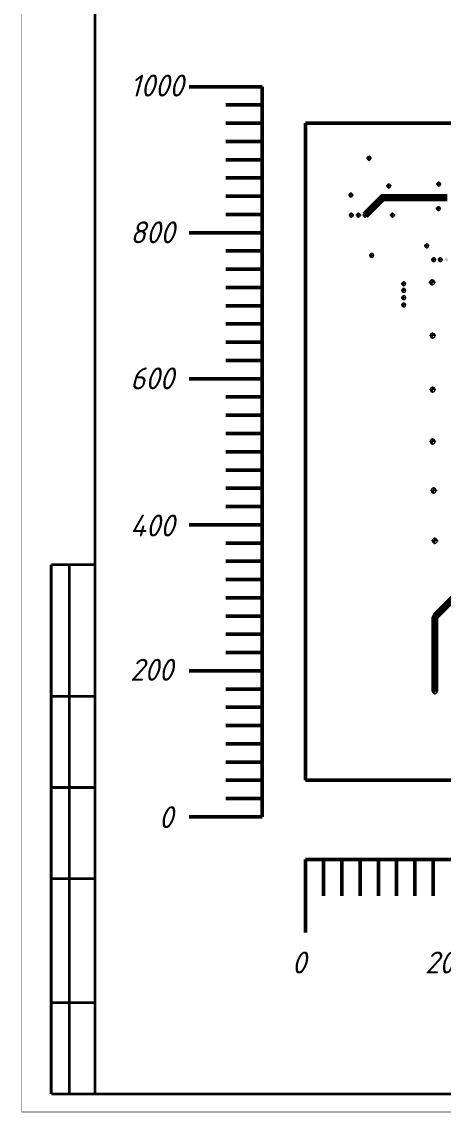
# Paper-space layout 'Layout1' of a CAD drawing. Header units: millimetres. Extents: x 0 to 841, y 0 to 594.
# Drawn here: x 0 to 115.5, y 0 to 298.7 of the extents above; entities that cross this region are included whole.
import ezdxf

# ---------------------------------------------------------------- set-up
doc = ezdxf.new("R2010")
doc.units = ezdxf.units.MM
doc.layers.get('0').update_dxf_attribs({"lineweight": 50})
for name, color, linetype in [('Mechanical13', 56, 'Continuous'), ('Mechanical3', 76, 'Continuous'), ('MidLayer1', 16, 'Continuous'), ('PDF _Геометрия', 7, 'Continuous'), ('PDF _Сплошная заливка', 7, 'Continuous')]:
    doc.layers.add(name, color=color, linetype=linetype)
doc.styles.add('GOST-2.304_Type-B_italic', font='GOST Common Italic.ttf')

psp = doc.layouts.get("Layout1")

# ---------------------------------------------------------------- hatches: boundary and pattern name
at = {"layer": 'PDF _Сплошная заливка', "true_color": 0xf5f5f5}
h = psp.add_hatch(color=7, dxfattribs=at)
h.dxf.hatch_style = 1
h.paths.add_polyline_path([(127.742, 275.991), (125.492, 275.991, 0.414158), (127.742, 273.741)])
h.paths.add_polyline_path([(127.742, 278.242, 0.414158), (125.492, 275.991), (127.742, 275.991)])
h.paths.add_polyline_path([(126.474, 270.851), (126.474, 270.326), (126.999, 270.326, 0.4143145)])
h.paths.add_polyline_path([(126.474, 270.851, 0.4143145), (125.949, 270.326), (126.474, 270.326)])
h.paths.add_polyline_path([(126.999, 270.326), (126.474, 270.326), (126.474, 269.8, 0.4140361)])
h.paths.add_polyline_path([(126.891, 268.526), (126.366, 268.526), (126.366, 268.001, 0.4143145)])
h.paths.add_polyline_path([(126.366, 269.051), (126.366, 268.526), (126.891, 268.526, 0.4143145)])
h.paths.add_polyline_path([(126.366, 269.051, 0.4143145), (125.841, 268.526), (126.366, 268.526)])
h.paths.add_polyline_path([(126.366, 267.158, 0.4143145), (125.841, 266.633), (126.366, 266.633)])
h.paths.add_polyline_path([(126.366, 267.158), (126.366, 266.633), (126.891, 266.633, 0.4143145)])
h.paths.add_polyline_path([(126.891, 266.633), (126.366, 266.633), (126.366, 266.108, 0.4143145)])
h.paths.add_polyline_path([(143.873, 272.65), (143.873, 272.125), (144.398, 272.125, 0.4143145)])
h.paths.add_polyline_path([(143.873, 272.65, 0.4143145), (143.349, 272.125), (143.873, 272.125)])
h.paths.add_polyline_path([(144.398, 272.125), (143.873, 272.125), (143.873, 271.6, 0.4143145)])
h.paths.add_polyline_path([(143.873, 270.851), (143.873, 270.326), (144.398, 270.326, 0.4143145)])
h.paths.add_polyline_path([(143.873, 270.851, 0.4143145), (143.349, 270.326), (143.873, 270.326)])
h.paths.add_polyline_path([(144.398, 270.326), (143.873, 270.326), (143.873, 269.8, 0.4140361)])
h.paths.add_polyline_path([(144.398, 268.325), (143.873, 268.325), (143.873, 267.8, 0.4143145)])
h.paths.add_polyline_path([(143.873, 268.85), (143.873, 268.325), (144.398, 268.325, 0.4143145)])
h.paths.add_polyline_path([(143.873, 268.85, 0.4143145), (143.349, 268.325), (143.873, 268.325)])
h.paths.add_polyline_path([(144.491, 266.433), (143.966, 266.433), (143.966, 265.908, 0.4143145)])
h.paths.add_polyline_path([(143.966, 266.958), (143.966, 266.433), (144.491, 266.433, 0.4143145)])
h.paths.add_polyline_path([(143.966, 266.958, 0.4143145), (143.441, 266.433), (143.966, 266.433)])
h.paths.add_polyline_path([(129.291, 249.526), (128.766, 249.526), (128.766, 249.001, 0.4143145)])
h.paths.add_polyline_path([(128.766, 250.05), (128.766, 249.526), (129.291, 249.526, 0.4143145)])
h.paths.add_polyline_path([(128.766, 250.05, 0.4143145), (128.241, 249.526), (128.766, 249.526)])
h.paths.add_polyline_path([(122.074, 254.451), (122.074, 253.926), (122.599, 253.926, 0.4143145)])
h.paths.add_polyline_path([(122.074, 254.451, 0.4143145), (121.549, 253.926), (122.074, 253.926)])
h.paths.add_polyline_path([(122.599, 253.926), (122.074, 253.926), (122.074, 253.401, 0.4143145)])
h.paths.add_polyline_path([(123.874, 254.451, 0.4143145), (123.349, 253.926), (123.874, 253.926)])
h.paths.add_polyline_path([(123.874, 254.451), (123.874, 253.926), (124.399, 253.926, 0.4143145)])
h.paths.add_polyline_path([(124.399, 253.926), (123.874, 253.926), (123.874, 253.401, 0.4143145)])
h.paths.add_polyline_path([(119.966, 254.451), (119.966, 253.926), (120.491, 253.926, 0.4140361)])
h.paths.add_polyline_path([(119.966, 254.451, 0.4138106), (119.441, 253.926), (119.966, 253.926)])
h.paths.add_polyline_path([(120.491, 253.926), (119.966, 253.926), (119.966, 253.401, 0.4140361)])
h.paths.add_polyline_path([(114.256, 254.74), (114.256, 254.214), (114.781, 254.214, 0.4140361)])
h.paths.add_polyline_path([(114.256, 254.74, 0.4140361), (113.731, 254.214), (114.256, 254.214)])
h.paths.add_polyline_path([(114.781, 254.214), (114.256, 254.214), (114.256, 253.69, 0.4138106)])
h.paths.add_polyline_path([(114.166, 248.051), (114.166, 247.525), (114.691, 247.525, 0.4140361)])
h.paths.add_polyline_path([(114.166, 248.051, 0.4140361), (113.641, 247.525), (114.166, 247.525)])
h.paths.add_polyline_path([(114.691, 247.525), (114.166, 247.525), (114.166, 247, 0.4138106)])
h.paths.add_polyline_path([(102.091, 245.726), (101.566, 245.726), (101.566, 245.201, 0.4143145)])
h.paths.add_polyline_path([(101.566, 246.251), (101.566, 245.726), (102.091, 245.726, 0.4143145)])
h.paths.add_polyline_path([(101.566, 246.251, 0.4143145), (101.041, 245.726), (101.566, 245.726)])
h.paths.add_polyline_path([(100.566, 254.25), (100.566, 253.725), (101.091, 253.725, 0.4143145)])
h.paths.add_polyline_path([(100.566, 254.25, 0.4143145), (100.041, 253.725), (100.566, 253.725)])
h.paths.add_polyline_path([(101.091, 253.725), (100.566, 253.725), (100.566, 253.2, 0.4143145)])
h.paths.add_polyline_path([(95.691, 261.325), (95.165, 261.325), (95.165, 260.8, 0.4140361)])
h.paths.add_polyline_path([(95.165, 261.85), (95.165, 261.325), (95.691, 261.325, 0.4140361)])
h.paths.add_polyline_path([(95.165, 261.85, 0.4143145), (94.64, 261.325), (95.165, 261.325)])
h.paths.add_polyline_path([(90.703, 251.23), (90.178, 251.23), (90.178, 250.705, 0.4138106)])
h.paths.add_polyline_path([(90.178, 251.755), (90.178, 251.23), (90.703, 251.23, 0.4138106)])
h.paths.add_polyline_path([(90.178, 251.755, 0.4140361), (89.653, 251.23), (90.178, 251.23)])
h.paths.add_polyline_path([(90.274, 246.251), (90.274, 245.726), (90.799, 245.726, 0.4143145)])
h.paths.add_polyline_path([(90.274, 246.251, 0.4143145), (89.749, 245.726), (90.274, 245.726)])
h.paths.add_polyline_path([(90.799, 245.726), (90.274, 245.726), (90.274, 245.201, 0.4143145)])
h.paths.add_polyline_path([(92.273, 246.251, 0.4143145), (91.748, 245.726), (92.273, 245.726)])
h.paths.add_polyline_path([(92.273, 246.251), (92.273, 245.726), (92.798, 245.726, 0.4143145)])
h.paths.add_polyline_path([(92.798, 245.726), (92.273, 245.726), (92.273, 245.201, 0.4143145)])
h.paths.add_polyline_path([(94.074, 246.251, 0.4140361), (93.548, 245.726), (94.074, 245.726)])
h.paths.add_polyline_path([(94.074, 246.251), (94.074, 245.726), (94.599, 245.726, 0.4143145)])
h.paths.add_polyline_path([(94.599, 245.726), (94.074, 245.726), (94.074, 245.201, 0.4143145)])
h.paths.add_polyline_path([(96.399, 234.725), (95.874, 234.725), (95.874, 234.2, 0.4143145)])
h.paths.add_polyline_path([(95.874, 235.25), (95.874, 234.725), (96.399, 234.725, 0.4143145)])
h.paths.add_polyline_path([(95.874, 235.25, 0.4143145), (95.349, 234.725), (95.874, 234.725)])
h.paths.add_polyline_path([(111.491, 237.325), (110.966, 237.325), (110.966, 236.8, 0.4143145)])
h.paths.add_polyline_path([(110.966, 237.85), (110.966, 237.325), (111.491, 237.325, 0.4143145)])
h.paths.add_polyline_path([(110.966, 237.85, 0.4140361), (110.441, 237.325), (110.966, 237.325)])
h.paths.add_polyline_path([(116.273, 234.05, 0.4143145), (115.749, 233.525), (116.273, 233.525)])
h.paths.add_polyline_path([(116.273, 234.05), (116.273, 233.525), (116.798, 233.525, 0.4143145)])
h.paths.add_polyline_path([(116.798, 233.525), (116.273, 233.525), (116.273, 233, 0.4143145)])
h.paths.add_polyline_path([(114.673, 234.05, 0.4143145), (114.148, 233.525), (114.673, 233.525)])
h.paths.add_polyline_path([(114.673, 234.05), (114.673, 233.525), (115.199, 233.525, 0.4140361)])
h.paths.add_polyline_path([(115.199, 233.525), (114.673, 233.525), (114.673, 233, 0.4140361)])
h.paths.add_polyline_path([(112.873, 234.05), (112.873, 233.525), (113.398, 233.525, 0.4143145)])
h.paths.add_polyline_path([(112.873, 234.05, 0.4143145), (112.348, 233.525), (112.873, 233.525)])
h.paths.add_polyline_path([(113.398, 233.525), (112.873, 233.525), (112.873, 233, 0.4143145)])
at = {"layer": 'PDF _Сплошная заливка', "transparency": 33554559}
for points in [[(94.641, 261.325, 0.1989561), (94.794, 260.954), (94.794, 260.954, 0.1988801), (95.166, 260.8), (95.166, 260.8), (95.166, 260.8), (95.166, 261.325), (95.166, 261.325)], [(113.73, 254.215, 0.1988478), (113.884, 253.844), (113.884, 253.844, 0.1988478), (114.255, 253.69), (114.255, 253.69), (114.255, 253.69), (114.255, 254.215), (114.255, 254.215)], [(89.653, 251.23, 0.1989561), (89.807, 250.859), (89.807, 250.859, 0.1988801), (90.178, 250.705), (90.178, 250.705), (90.178, 250.705), (90.178, 251.23), (90.178, 251.23)], [(100.041, 253.725, 0.4142084), (100.566, 253.2), (100.566, 253.2), (100.566, 253.2), (100.566, 253.725), (100.566, 253.725)], [(89.749, 245.725, 0.4142363), (90.273, 245.2), (90.273, 245.2), (90.273, 245.2), (90.273, 245.725), (90.273, 245.725)], [(91.749, 245.725, 0.1988478), (91.902, 245.354), (91.902, 245.354, 0.1988478), (92.274, 245.2), (92.274, 245.2), (92.274, 245.2), (92.274, 245.725), (92.274, 245.725)], [(93.549, 245.725, 0.4142588), (94.074, 245.2), (94.074, 245.2), (94.074, 245.2), (94.074, 245.725), (94.074, 245.725)], [(101.041, 245.725, 0.1989561), (101.195, 245.354), (101.195, 245.354, 0.1988801), (101.566, 245.2), (101.566, 245.2), (101.566, 245.2), (101.566, 245.725), (101.566, 245.725)], [(113.641, 247.525, 0.1988478), (113.795, 247.154), (113.795, 247.154, 0.1988478), (114.166, 247), (114.166, 247), (114.166, 247), (114.166, 247.525), (114.166, 247.525)], [(110.441, 237.325, 0.1988478), (110.595, 236.954), (110.595, 236.954, 0.1988478), (110.966, 236.8), (110.966, 236.8), (110.966, 236.8), (110.966, 237.325), (110.966, 237.325)], [(95.349, 234.725, 0.4142084), (95.874, 234.2), (95.874, 234.2), (95.874, 234.2), (95.874, 234.725), (95.874, 234.725)], [(112.349, 233.525, 0.1989884), (112.502, 233.154), (112.502, 233.154, 0.1989884), (112.874, 233), (112.874, 233), (112.874, 233), (112.874, 233.525), (112.874, 233.525)], [(114.149, 233.525, 0.1989884), (114.302, 233.154), (114.302, 233.154, 0.1989884), (114.674, 233), (114.674, 233), (114.674, 233), (114.674, 233.525), (114.674, 233.525)], [(111.799, 227.325, 0.4141972), (112.474, 226.65), (112.474, 226.65), (112.474, 226.65), (112.474, 227.325), (112.474, 227.325)], [(113.149, 227.325, 0.4142364), (112.474, 228), (112.474, 228), (112.474, 228), (112.474, 227.325), (112.474, 227.325)], [(104.133, 226.925, 0.4142588), (104.658, 226.4), (104.658, 226.4), (104.658, 226.4), (104.658, 226.925), (104.658, 226.925)], [(104.133, 225.125, 0.4142084), (104.658, 224.6), (104.658, 224.6), (104.658, 224.6), (104.658, 225.125), (104.658, 225.125)], [(104.133, 223.125, 0.4142588), (104.658, 222.6), (104.658, 222.6), (104.658, 222.6), (104.658, 223.125), (104.658, 223.125)], [(104.133, 221.125, 0.1988801), (104.287, 220.754), (104.287, 220.754, 0.1990065), (104.658, 220.6), (104.658, 220.6), (104.658, 220.6), (104.658, 221.125), (104.658, 221.125)], [(111.899, 212.725, 0.4142013), (112.574, 212.05), (112.574, 212.05), (112.574, 212.05), (112.574, 212.725), (112.574, 212.725)], [(113.249, 212.725, 0.4142364), (112.574, 213.4), (112.574, 213.4), (112.574, 213.4), (112.574, 212.725), (112.574, 212.725)], [(111.899, 197.925, 0.4141797), (112.574, 197.25), (112.574, 197.25), (112.574, 197.25), (112.574, 197.925), (112.574, 197.925)], [(113.249, 197.925, 0.4142364), (112.574, 198.6), (112.574, 198.6), (112.574, 198.6), (112.574, 197.925), (112.574, 197.925)], [(111.899, 183.725, 0.1988891), (112.096, 183.248), (112.096, 183.248, 0.1989283), (112.574, 183.05), (112.574, 183.05), (112.574, 183.05), (112.574, 183.725), (112.574, 183.725)], [(113.249, 183.725, 0.1989837), (113.051, 184.203), (113.051, 184.203, 0.1989142), (112.574, 184.4), (112.574, 184.4), (112.574, 184.4), (112.574, 183.725), (112.574, 183.725)], [(112.199, 170.325, 0.1989142), (112.396, 169.848), (112.396, 169.848, 0.1989984), (112.874, 169.65), (112.874, 169.65), (112.874, 169.65), (112.874, 170.325), (112.874, 170.325)], [(113.549, 170.325, 0.1989283), (113.351, 170.803), (113.351, 170.803, 0.1989283), (112.874, 171), (112.874, 171), (112.874, 171), (112.874, 170.325), (112.874, 170.325)], [(112.499, 156.525, 0.4142189), (113.174, 155.85), (113.174, 155.85), (113.174, 155.85), (113.174, 156.525), (113.174, 156.525)], [(113.849, 156.525, 0.4142364), (113.174, 157.2), (113.174, 157.2), (113.174, 157.2), (113.174, 156.525), (113.174, 156.525)], [(112.699, 135.925, 0.1988499), (112.896, 135.448), (112.896, 135.448, 0.1988891), (113.374, 135.25), (113.374, 135.25), (113.374, 135.25), (113.374, 135.925), (113.374, 135.925)], [(114.049, 135.925, 0.1989283), (113.851, 136.402), (113.851, 136.402, 0.1988891), (113.374, 136.6), (113.374, 136.6), (113.374, 136.6), (113.374, 135.925), (113.374, 135.925)], [(112.499, 115.325, 0.1989733), (112.696, 114.848), (112.696, 114.848, 0.1989142), (113.174, 114.65), (113.174, 114.65), (113.174, 114.65), (113.174, 115.325), (113.174, 115.325)], [(113.849, 115.325, 0.1988891), (113.651, 115.802), (113.651, 115.802, 0.1989283), (113.174, 116), (113.174, 116), (113.174, 116), (113.174, 115.325), (113.174, 115.325)]]:
    psp.add_hatch(color=7, dxfattribs=at).paths.add_polyline_path(points)
at = {"layer": 'PDF _Сплошная заливка', "true_color": 0xf5f5f5}
h = psp.add_hatch(color=7, dxfattribs=at)
h.dxf.hatch_style = 1
h.paths.add_polyline_path([(139.673, 141.85, 0.4138106), (139.148, 141.325), (139.673, 141.325)])
h.paths.add_polyline_path([(139.673, 141.85), (139.673, 141.325), (140.199, 141.325, 0.4140361)])
h.paths.add_polyline_path([(140.199, 141.325), (139.673, 141.325), (139.673, 140.8, 0.4140361)])
h.paths.add_polyline_path([(118.849, 115.325), (118.174, 115.325), (118.174, 114.65, 0.414185)])
h.paths.add_polyline_path([(118.174, 116, 0.4140093), (117.498, 115.325), (118.174, 115.325)])
h.paths.add_polyline_path([(113.848, 115.325), (113.173, 115.325), (113.173, 114.65, 0.4145768)])
h.paths.add_polyline_path([(113.173, 116, 0.4142259), (112.499, 115.325), (113.173, 115.325)])
h.paths.add_polyline_path([(118.374, 136.6, 0.4144013), (117.699, 135.925), (118.374, 135.925)])
h.paths.add_polyline_path([(119.048, 135.925), (118.374, 135.925), (118.374, 135.25, 0.4144013)])
h.paths.add_polyline_path([(113.374, 136.6, 0.4140093), (112.698, 135.925), (113.374, 135.925)])
h.paths.add_polyline_path([(114.049, 135.925), (113.374, 135.925), (113.374, 135.25, 0.414185)])
h.paths.add_polyline_path([(285.094, 106.63), (284.569, 106.63), (284.569, 106.105, 0.4143145)])
h.paths.add_polyline_path([(284.569, 107.155), (284.569, 106.63), (285.094, 106.63, 0.4143145)])
h.paths.add_polyline_path([(284.569, 107.155, 0.4143145), (284.044, 106.63), (284.569, 106.63)])
h.paths.add_polyline_path([(297.074, 111.05, 0.4143145), (296.549, 110.525), (297.074, 110.525)])
h.paths.add_polyline_path([(297.074, 111.05), (297.074, 110.525), (297.599, 110.525, 0.4143145)])
h.paths.add_polyline_path([(297.599, 110.525), (297.074, 110.525), (297.074, 110, 0.4143145)])
h.paths.add_polyline_path([(293.199, 113.225), (292.674, 113.225), (292.674, 112.7, 0.4143145)])
h.paths.add_polyline_path([(292.674, 113.75), (292.674, 113.225), (293.199, 113.225, 0.4143145)])
h.paths.add_polyline_path([(292.674, 113.75, 0.4143145), (292.149, 113.225), (292.674, 113.225)])
h.paths.add_polyline_path([(284.579, 119.955), (284.579, 119.43), (285.103, 119.43, 0.4143145)])
h.paths.add_polyline_path([(284.579, 119.955, 0.4143145), (284.054, 119.43), (284.579, 119.43)])
h.paths.add_polyline_path([(285.103, 119.43), (284.579, 119.43), (284.579, 118.905, 0.4143145)])
h.paths.add_polyline_path([(287.274, 124.85), (287.274, 124.325), (287.799, 124.325, 0.4143145)])
h.paths.add_polyline_path([(287.274, 124.85, 0.4143145), (286.749, 124.325), (287.274, 124.325)])
h.paths.add_polyline_path([(287.799, 124.325), (287.274, 124.325), (287.274, 123.8, 0.4143145)])
h.paths.add_polyline_path([(297.074, 124.25, 0.4143145), (296.549, 123.725), (297.074, 123.725)])
h.paths.add_polyline_path([(297.074, 124.25), (297.074, 123.725), (297.599, 123.725, 0.4143145)])
h.paths.add_polyline_path([(297.599, 123.725), (297.074, 123.725), (297.074, 123.2, 0.4143145)])
h.paths.add_polyline_path([(282.674, 132.85, 0.4143145), (282.149, 132.325), (282.674, 132.325)])
h.paths.add_polyline_path([(282.674, 132.85), (282.674, 132.325), (283.199, 132.325, 0.4143145)])
h.paths.add_polyline_path([(283.199, 132.325), (282.674, 132.325), (282.674, 131.8, 0.4143145)])
h.paths.add_polyline_path([(276.674, 127.65, 0.4143145), (276.149, 127.125), (276.674, 127.125)])
h.paths.add_polyline_path([(276.674, 127.65), (276.674, 127.125), (277.199, 127.125, 0.4143145)])
h.paths.add_polyline_path([(277.199, 127.125), (276.674, 127.125), (276.674, 126.6, 0.4143145)])
h.paths.add_polyline_path([(272.674, 133.25, 0.4143145), (272.149, 132.725), (272.674, 132.725)])
h.paths.add_polyline_path([(272.674, 133.25), (272.674, 132.725), (273.199, 132.725, 0.4140361)])
h.paths.add_polyline_path([(273.199, 132.725), (272.674, 132.725), (272.674, 132.2, 0.4140361)])
h.paths.add_polyline_path([(279.674, 139.05, 0.4143145), (279.149, 138.525), (279.674, 138.525)])
h.paths.add_polyline_path([(279.674, 139.05), (279.674, 138.525), (280.199, 138.525, 0.4143145)])
h.paths.add_polyline_path([(280.199, 138.525), (279.674, 138.525), (279.674, 138, 0.4143145)])
h.paths.add_polyline_path([(272.599, 138.525), (272.074, 138.525), (272.074, 138, 0.4143145)])
h.paths.add_polyline_path([(272.074, 139.05), (272.074, 138.525), (272.599, 138.525, 0.4143145)])
h.paths.add_polyline_path([(272.074, 139.05, 0.4143145), (271.549, 138.525), (272.074, 138.525)])
h.paths.add_polyline_path([(273.199, 144.725), (272.674, 144.725), (272.674, 144.2, 0.4140361)])
h.paths.add_polyline_path([(272.674, 145.25), (272.674, 144.725), (273.199, 144.725, 0.4140361)])
h.paths.add_polyline_path([(272.674, 145.25, 0.4143145), (272.149, 144.725), (272.674, 144.725)])
h.paths.add_polyline_path([(279.024, 149.9), (279.024, 149.375), (279.549, 149.375, 0.4140361)])
h.paths.add_polyline_path([(279.024, 149.9, 0.4143145), (278.499, 149.375), (279.024, 149.375)])
h.paths.add_polyline_path([(279.549, 149.375), (279.024, 149.375), (279.024, 148.85, 0.4140361)])
h.paths.add_polyline_path([(265.874, 145.25, 0.4143145), (265.349, 144.725), (265.874, 144.725)])
h.paths.add_polyline_path([(265.874, 145.25), (265.874, 144.725), (266.399, 144.725, 0.4143145)])
h.paths.add_polyline_path([(266.399, 144.725), (265.874, 144.725), (265.874, 144.2, 0.4143145)])
h.paths.add_polyline_path([(257.274, 136.25), (257.274, 135.725), (257.799, 135.725, 0.4143145)])
h.paths.add_polyline_path([(257.274, 136.25, 0.4143145), (256.749, 135.725), (257.274, 135.725)])
h.paths.add_polyline_path([(257.799, 135.725), (257.274, 135.725), (257.274, 135.2, 0.4143145)])

# ---------------------------------------------------------------- linework, layer by layer
for p, q in [((65.881, 280.92), (45.881, 280.92)), ((65.881, 270.92), (65.881, 280.92)), ((65.881, 275.92), (55.881, 275.92)), ((65.881, 270.92), (55.881, 270.92)), ((65.881, 260.92), (65.881, 270.92)), ((65.881, 265.92), (55.881, 265.92)), ((65.881, 260.92), (55.881, 260.92)), ((65.881, 250.92), (65.881, 260.92)), ((65.881, 255.92), (55.881, 255.92)), ((65.881, 250.92), (55.881, 250.92)), ((65.881, 240.92), (65.881, 250.92)), ((65.881, 245.92), (55.881, 245.92)), ((65.881, 240.92), (45.881, 240.92)), ((65.881, 230.92), (65.881, 240.92)), ((65.881, 235.92), (55.881, 235.92)), ((65.881, 230.92), (55.881, 230.92)), ((65.881, 220.92), (65.881, 230.92)), ((65.881, 225.92), (55.881, 225.92)), ((65.881, 220.92), (55.881, 220.92)), ((65.881, 210.92), (65.881, 220.92)), ((65.881, 215.92), (55.881, 215.92)), ((65.881, 210.92), (55.881, 210.92)), ((65.881, 200.92), (65.881, 210.92)), ((65.881, 205.92), (55.881, 205.92)), ((65.881, 200.92), (45.881, 200.92)), ((65.881, 190.92), (65.881, 200.92)), ((65.881, 195.92), (55.881, 195.92)), ((65.881, 190.92), (55.881, 190.92)), ((65.881, 180.92), (65.881, 190.92)), ((65.881, 185.92), (55.881, 185.92)), ((65.881, 180.92), (55.881, 180.92)), ((65.881, 170.92), (65.881, 180.92)), ((65.881, 175.92), (55.881, 175.92)), ((65.881, 170.92), (55.881, 170.92)), ((65.881, 160.92), (65.881, 170.92)), ((65.881, 165.92), (55.881, 165.92)), ((65.881, 160.92), (45.881, 160.92)), ((65.881, 150.92), (65.881, 160.92)), ((65.881, 155.92), (55.881, 155.92)), ((65.881, 150.92), (55.881, 150.92)), ((65.881, 140.92), (65.881, 150.92)), ((65.881, 145.92), (55.881, 145.92)), ((65.881, 140.92), (55.881, 140.92)), ((65.881, 130.92), (65.881, 140.92)), ((65.881, 135.92), (55.881, 135.92)), ((65.881, 130.92), (55.881, 130.92)), ((65.881, 120.92), (65.881, 130.92)), ((65.881, 125.92), (55.881, 125.92)), ((65.881, 120.92), (45.881, 120.92)), ((65.881, 110.92), (65.881, 120.92)), ((65.881, 115.92), (55.881, 115.92)), ((65.881, 110.92), (55.881, 110.92)), ((65.881, 100.92), (65.881, 110.92)), ((65.881, 105.92), (55.881, 105.92)), ((65.881, 100.92), (55.881, 100.92)), ((65.881, 90.92), (65.881, 100.92)), ((65.881, 95.92), (55.881, 95.92)), ((65.881, 90.92), (55.881, 90.92)), ((65.881, 80.92), (65.881, 90.92)), ((65.881, 85.92), (55.881, 85.92)), ((65.881, 80.92), (45.881, 80.92)), ((87.705, 69.227), (77.705, 69.227)), ((77.705, 69.227), (77.705, 59.227)), ((77.705, 69.227), (78.705, 69.227)), ((77.705, 69.227), (82.705, 69.227)), ((82.705, 69.227), (82.705, 59.227)), ((97.705, 69.227), (87.705, 69.227)), ((87.705, 69.227), (87.705, 59.227)), ((92.705, 69.227), (92.705, 59.227)), ((107.705, 69.227), (97.705, 69.227)), ((97.705, 69.227), (97.705, 59.227)), ((102.705, 69.227), (102.705, 59.227)), ((117.705, 69.227), (107.705, 69.227)), ((107.705, 69.227), (107.705, 59.227)), ((112.705, 69.227), (112.705, 59.227)), ((77.705, 59.227), (77.705, 49.227))]:
    psp.add_line(p, q)
at = {"lineweight": 50}
for p, q in [((117.705, 270.921), (77.704, 270.92)), ((77.705, 270.92), (77.704, 90.92)), ((77.704, 270.92), (77.704, 90.92)), ((77.704, 90.92), (117.705, 90.92))]:
    psp.add_line(p, q, dxfattribs=at)
at = {"color": 18, "lineweight": 40, "true_color": 0x000000}
for points, const_width in [([(0.05, 594.007), (841.007, 594.007), (841.007, 0.05), (0.05, 0.05), (0.05, 594.007)], 0.0991), ([(20.05, 5.007), (20.05, 589.007)], 0.749), ([(8.05, 5.007), (8.05, 150.007)], 0.749), ([(8.05, 150.007), (20.05, 150.007)], 0.749), ([(13.05, 150.007), (13.05, 5.007)], 0.749), ([(8.05, 113.953), (20.05, 113.953)], 0.749), ([(8.05, 88.953), (20.05, 88.953)], 0.749), ([(8.05, 63.953), (20.05, 63.953)], 0.749), ([(20.05, 30.007), (8.05, 30.007)], 0.749), ([(836.05, 5.007), (8.05, 5.007)], 0.749)]:
    psp.add_lwpolyline(points, dxfattribs=dict(at, const_width=const_width))
at = {"layer": 'Mechanical13', "const_width": 0.001}
psp.add_lwpolyline([(77.704, 270.92, 1), (77.705, 270.92, 1)], format="xyb", close=True, dxfattribs=at)
psp.add_lwpolyline([(77.704, 270.92, 1), (77.705, 270.92, 1)], format="xyb", close=True, dxfattribs=at)
at = {"layer": 'Mechanical3'}
for p, q in [((65.881, 80.92), (45.881, 80.92)), ((77.705, 69.227), (77.705, 59.227))]:
    psp.add_line(p, q, dxfattribs=at)
at = {"layer": 'MidLayer1', "const_width": 2}
for points in [[(94.074, 245.725), (98.874, 250.525)], [(98.874, 250.525), (116.566, 250.525)], [(113.374, 135.925), (118.774, 141.325)], [(113.174, 115.325), (113.174, 135.725)]]:
    psp.add_lwpolyline(points, dxfattribs=at)
at = {"layer": 'MidLayer1', "const_width": 1}
psp.add_lwpolyline([(98.374, 250.525, 1), (99.374, 250.525, 1)], format="xyb", close=True, dxfattribs=at)
psp.add_lwpolyline([(98.374, 250.525, 1), (99.374, 250.525, 1)], format="xyb", close=True, dxfattribs=at)
at = {"layer": 'PDF _Геометрия', "lineweight": 9}
for points in [[(95.866, 261.325), (94.465, 261.325)], [(95.165, 260.625), (95.165, 262.025)], [(100.566, 253.025), (100.566, 254.425)], [(114.956, 254.214), (113.556, 254.214)], [(114.256, 253.515), (114.256, 254.915)], [(90.878, 251.23), (89.478, 251.23)], [(90.178, 250.53), (90.178, 251.93)], [(101.266, 253.725), (99.866, 253.725)], [(114.166, 246.825), (114.166, 248.226)], [(90.974, 245.726), (89.574, 245.726)], [(90.274, 245.026), (90.274, 246.426)], [(92.974, 245.726), (91.573, 245.726)], [(92.273, 245.026), (92.273, 246.426)], [(94.774, 245.726), (93.373, 245.726)], [(94.074, 245.026), (94.074, 246.426)], [(102.266, 245.726), (100.866, 245.726)], [(101.566, 245.026), (101.566, 246.426)], [(114.866, 247.525), (113.466, 247.525)], [(111.666, 237.325), (110.266, 237.325)], [(110.966, 236.625), (110.966, 238.025)], [(96.574, 234.725), (95.174, 234.725)], [(95.874, 234.025), (95.874, 235.425)], [(113.573, 233.525), (112.173, 233.525)], [(112.873, 232.825), (112.873, 234.225)], [(115.374, 233.525), (113.973, 233.525)], [(114.673, 232.825), (114.673, 234.225)], [(104.659, 226.225), (104.659, 227.625)], [(113.374, 227.325), (111.574, 227.325)], [(112.473, 226.425), (112.473, 228.225)], [(105.359, 226.925), (103.959, 226.925)], [(105.359, 225.126), (103.959, 225.126)], [(104.659, 224.425), (104.659, 225.826)], [(105.359, 223.125), (103.959, 223.125)], [(105.359, 221.125), (103.959, 221.125)], [(104.659, 222.425), (104.659, 223.825)], [(104.659, 220.426), (104.659, 221.825)], [(113.474, 212.725), (111.673, 212.725)], [(112.574, 211.826), (112.574, 213.625)], [(113.474, 197.925), (111.673, 197.925)], [(112.574, 197.025), (112.574, 198.825)], [(113.474, 183.725), (111.673, 183.725)], [(112.574, 182.825), (112.574, 184.625)], [(113.774, 170.325), (111.974, 170.325)], [(112.873, 169.425), (112.873, 171.225)], [(114.074, 156.525), (112.274, 156.525)], [(113.173, 155.625), (113.173, 157.425)], [(114.273, 135.925), (112.473, 135.925)], [(113.374, 135.025), (113.374, 136.825)], [(114.074, 115.325), (112.274, 115.325)], [(113.173, 114.425), (113.173, 116.225)]]:
    psp.add_lwpolyline(points, dxfattribs=at)
for points in [[(95.691, 261.325, 0.4140361), (95.165, 261.85, 0.4143145), (94.64, 261.325, 0.4143145), (95.165, 260.8, 0.4140361)], [(101.091, 253.725, 0.4143145), (100.566, 254.25, 0.4143145), (100.041, 253.725, 0.4143145), (100.566, 253.2, 0.4143145)], [(114.781, 254.214, 0.4140361), (114.256, 254.74, 0.4140361), (113.731, 254.214, 0.4138106), (114.256, 253.69, 0.4138106)], [(90.703, 251.23, 0.4138106), (90.178, 251.755, 0.4140361), (89.653, 251.23, 0.4140361), (90.178, 250.705, 0.4138106)], [(114.691, 247.525, 0.4140361), (114.166, 248.051, 0.4140361), (113.641, 247.525, 0.4138106), (114.166, 247, 0.4138106)], [(90.799, 245.726, 0.4143145), (90.274, 246.251, 0.4143145), (89.749, 245.726, 0.4143145), (90.274, 245.201, 0.4143145)], [(92.798, 245.726, 0.4143145), (92.273, 246.251, 0.4143145), (91.748, 245.726, 0.4143145), (92.273, 245.201, 0.4143145)], [(94.599, 245.726, 0.4143145), (94.074, 246.251, 0.4140361), (93.548, 245.726, 0.4140361), (94.074, 245.201, 0.4143145)], [(102.091, 245.726, 0.4143145), (101.566, 246.251, 0.4143145), (101.041, 245.726, 0.4143145), (101.566, 245.201, 0.4143145)], [(111.491, 237.325, 0.4143145), (110.966, 237.85, 0.4140361), (110.441, 237.325, 0.4140361), (110.966, 236.8, 0.4143145)], [(96.399, 234.725, 0.4143145), (95.874, 235.25, 0.4143145), (95.349, 234.725, 0.4143145), (95.874, 234.2, 0.4143145)], [(113.398, 233.525, 0.4143145), (112.873, 234.05, 0.4143145), (112.348, 233.525, 0.4143145), (112.873, 233, 0.4143145)], [(115.199, 233.525, 0.4140361), (114.673, 234.05, 0.4143145), (114.148, 233.525, 0.4143145), (114.673, 233, 0.4140361)], [(105.184, 226.925, 0.4143145), (104.659, 227.45, 0.4143145), (104.134, 226.925, 0.4143145), (104.659, 226.4, 0.4143145)], [(113.149, 227.325, 0.4145768), (112.473, 228, 0.4144013), (111.799, 227.325, 0.4142259), (112.473, 226.651, 0.4144013)], [(105.184, 225.126, 0.4138106), (104.659, 225.651, 0.4138106), (104.134, 225.126, 0.4140361), (104.659, 224.6, 0.4140361)], [(105.184, 223.125, 0.4143145), (104.659, 223.65, 0.4143145), (104.134, 223.125, 0.4143145), (104.659, 222.6, 0.4143145)], [(105.184, 221.125, 0.4143145), (104.659, 221.65, 0.4143145), (104.134, 221.125, 0.4143145), (104.659, 220.601, 0.4143145)], [(113.249, 212.725, 0.414185), (112.574, 213.4, 0.414185), (111.898, 212.725, 0.4140093), (112.574, 212.051, 0.4140093)], [(113.249, 197.925, 0.4140093), (112.574, 198.6, 0.4140093), (111.898, 197.925, 0.414185), (112.574, 197.25, 0.414185)], [(113.249, 183.725, 0.4140093), (112.574, 184.4, 0.4140093), (111.898, 183.725, 0.414185), (112.574, 183.05, 0.414185)], [(113.549, 170.325, 0.414185), (112.873, 171.001, 0.4140093), (112.199, 170.325, 0.4144013), (112.873, 169.65, 0.4145768)], [(113.848, 156.525, 0.414185), (113.173, 157.2, 0.4140093), (112.499, 156.525, 0.4140093), (113.173, 155.85, 0.414185)], [(114.049, 135.925, 0.4140093), (113.374, 136.6, 0.4140093), (112.698, 135.925, 0.414185), (113.374, 135.25, 0.414185)], [(113.848, 115.325, 0.4144013), (113.173, 116, 0.4142259), (112.499, 115.325, 0.4144013), (113.173, 114.65, 0.4145768)]]:
    psp.add_lwpolyline(points, format="xyb", close=True, dxfattribs=at)

# ---------------------------------------------------------------- texts
at = {"char_height": 6, "attachment_point": 1, "style": 'GOST-2.304_Type-B_italic'}
for s, width, insert in [('{\\fGOST type B|b0|i1|c204|p34;1000}', 15.88495, (29.676, 284.228)), ('{\\fGOST type B|b0|i1|c204|p34;800}', 15.88495, (29.676, 244.031)), ('{\\fGOST type B|b0|i1|c204|p34;600}', 15.88495, (29.676, 204.01)), ('{\\fGOST type B|b0|i1|c204|p34;400}', 15.88495, (29.676, 163.717)), ('{\\fGOST type B|b0|i1|c204|p34;200}', 15.88495, (29.676, 124.2)), ('{\\fGOST type B|b0|i1|c204|p34;0}', 5.5, (37.545, 83.818)), ('{\\fGOST type B|b0|i1|c204|p34;0}', 5.5, (73.979, 44)), ('{\\fGOST type B|b0|i1|c204|p34;200}', 15.88495, (110.46, 44))]:
    psp.add_mtext_dynamic_manual_height_columns(s, width=width, gutter_width=17.5, heights=[0], dxfattribs=dict(at, insert=insert))

doc.saveas('drawing.dxf')
